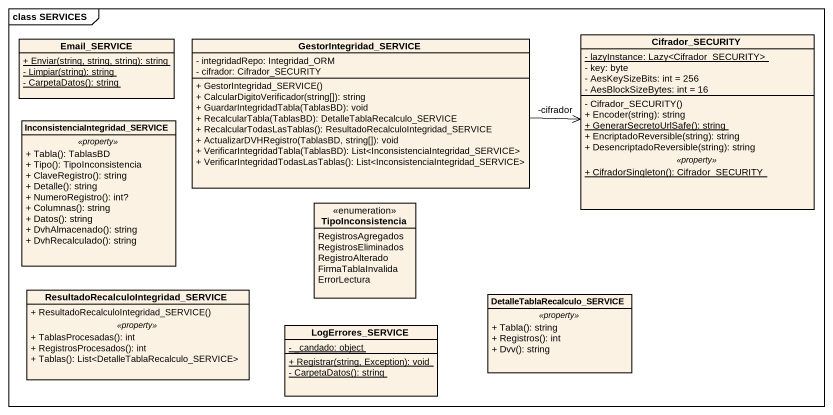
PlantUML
@startuml
mainframe class SERVICES
hide circle
hide empty members
skinparam classAttributeIconSize 0
class Email_SERVICE {
  {static} + Enviar(string, string, string): string
  {static} - Limpiar(string): string
  {static} - CarpetaDatos(): string
}
class GestorIntegridad_SERVICE {
  - integridadRepo: Integridad_ORM
  - cifrador: Cifrador_SECURITY
  + GestorIntegridad_SERVICE()
  + CalcularDigitoVerificador(string[]): string
  + GuardarIntegridadTabla(TablasBD): void
  + RecalcularTabla(TablasBD): DetalleTablaRecalculo_SERVICE
  + RecalcularTodasLasTablas(): ResultadoRecalculoIntegridad_SERVICE
  + ActualizarDVHRegistro(TablasBD, string[]): void
  + VerificarIntegridadTabla(TablasBD): List<InconsistenciaIntegridad_SERVICE>
  + VerificarIntegridadTodasLasTablas(): List<InconsistenciaIntegridad_SERVICE>
}
class Cifrador_SECURITY {
  {static} - lazyInstance: Lazy<Cifrador_SECURITY>
  - key: byte
  - AesKeySizeBits: int = 256
  - AesBlockSizeBytes: int = 16
  --
  - Cifrador_SECURITY()
  + Encoder(string): string
  {static} + GenerarSecretoUrlSafe(): string
  + EncriptadoReversible(string): string
  + DesencriptadoReversible(string): string
  .. <<property>> ..
  {static} + CifradorSingleton(): Cifrador_SECURITY
}
class "InconsistenciaIntegridad_SERVICE" as InconsistenciaIntegridad {
  .. <<property>> ..
  + Tabla(): TablasBD
  + Tipo(): TipoInconsistencia
  + ClaveRegistro(): string
  + Detalle(): string
  + NumeroRegistro(): int?
  + Columnas(): string
  + Datos(): string
  + DvhAlmacenado(): string
  + DvhRecalculado(): string
}
enum TipoInconsistencia {
  RegistrosAgregados
  RegistrosEliminados
  RegistroAlterado
  FirmaTablaInvalida
  ErrorLectura
}
class "ResultadoRecalculoIntegridad_SERVICE" as ResultadoRecalculoIntegridad {
  + ResultadoRecalculoIntegridad_SERVICE()
  .. <<property>> ..
  + TablasProcesadas(): int
  + RegistrosProcesados(): int
  + Tablas(): List<DetalleTablaRecalculo_SERVICE>
}
class "DetalleTablaRecalculo_SERVICE" as DetalleTablaRecalculo {
  .. <<property>> ..
  + Tabla(): string
  + Registros(): int
  + Dvv(): string
}
class LogErrores_SERVICE {
  {static} - _candado: object
  {static} + Registrar(string, Exception): void
  {static} - CarpetaDatos(): string
}
GestorIntegridad_SERVICE -right-> "-cifrador" Cifrador_SECURITY
@enduml
